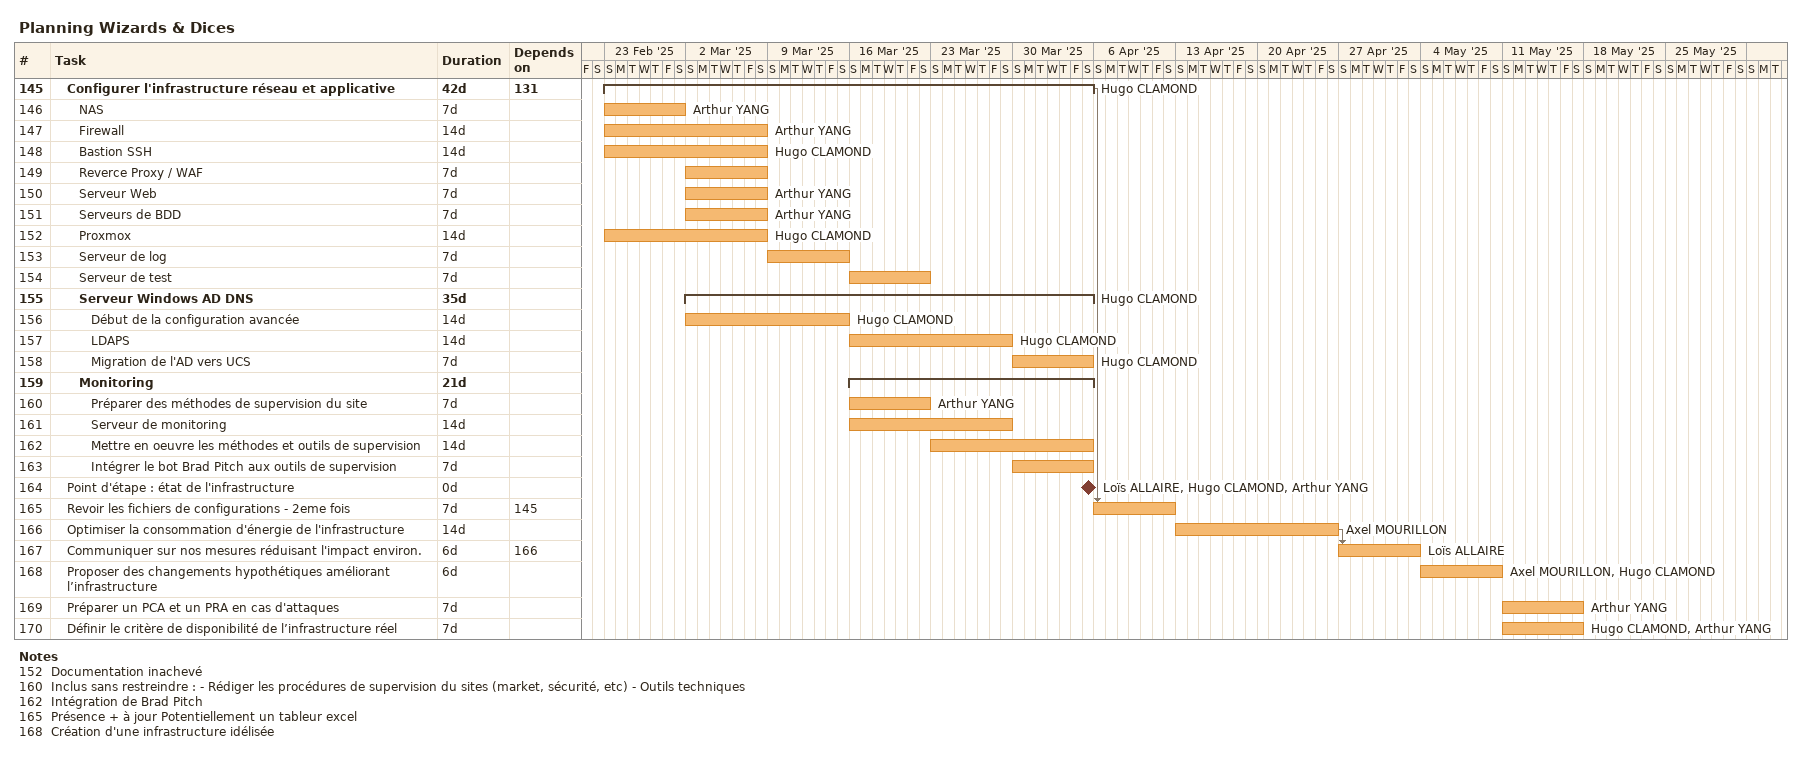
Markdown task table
Planning Wizards & Dices

| ID | Level | Task | Duration | Start | Finish | Predecessors | Resources |
|---|---|---|---|---|---|---|---|
| 145 | 2 | **Configurer l'infrastructure réseau et applicative** | 42d | 2025-02-23 | 2025-04-05 | 131 | Hugo CLAMOND |
| 146 | 3 | NAS | 7d | 2025-02-23 | 2025-03-01 |  | Arthur YANG |
| 147 | 3 | Firewall | 14d | 2025-02-23 | 2025-03-08 |  | Arthur YANG |
| 148 | 3 | Bastion SSH | 14d | 2025-02-23 | 2025-03-08 |  | Hugo CLAMOND |
| 149 | 3 | Reverce Proxy / WAF | 7d | 2025-03-02 | 2025-03-08 |  |  |
| 150 | 3 | Serveur Web | 7d | 2025-03-02 | 2025-03-08 |  | Arthur YANG |
| 151 | 3 | Serveurs de BDD | 7d | 2025-03-02 | 2025-03-08 |  | Arthur YANG |
| 152 | 3 | Proxmox | 14d | 2025-02-23 | 2025-03-08 |  | Hugo CLAMOND |
| 153 | 3 | Serveur de log | 7d | 2025-03-09 | 2025-03-15 |  |  |
| 154 | 3 | Serveur de test | 7d | 2025-03-16 | 2025-03-22 |  |  |
| 155 | 3 | **Serveur Windows AD DNS** | 35d | 2025-03-02 | 2025-04-05 |  | Hugo CLAMOND |
| 156 | 4 | Début de la configuration avancée | 14d | 2025-03-02 | 2025-03-15 |  | Hugo CLAMOND |
| 157 | 4 | LDAPS | 14d | 2025-03-16 | 2025-03-29 |  | Hugo CLAMOND |
| 158 | 4 | Migration de l'AD vers UCS | 7d | 2025-03-30 | 2025-04-05 |  | Hugo CLAMOND |
| 159 | 3 | **Monitoring** | 21d | 2025-03-16 | 2025-04-05 |  |  |
| 160 | 4 | Préparer des méthodes de supervision du site | 7d | 2025-03-16 | 2025-03-22 |  | Arthur YANG |
| 161 | 4 | Serveur de monitoring | 14d | 2025-03-16 | 2025-03-29 |  |  |
| 162 | 4 | Mettre en oeuvre les méthodes et outils de supervision | 14d | 2025-03-23 | 2025-04-05 |  |  |
| 163 | 4 | Intégrer le bot Brad Pitch aux outils de supervision | 7d | 2025-03-30 | 2025-04-05 |  |  |
| 164 | 2 | Point d'étape : état de l'infrastructure | 0d | 2025-04-05 | 2025-04-05 |  | Loïs ALLAIRE, Hugo CLAMOND, Arthur YANG |
| 165 | 2 | Revoir les fichiers de configurations - 2eme fois | 7d | 2025-04-06 | 2025-04-12 | 145 |  |
| 166 | 2 | Optimiser la consommation d'énergie de l'infrastructure | 14d | 2025-04-13 | 2025-04-26 |  | Axel MOURILLON |
| 167 | 2 | Communiquer sur nos mesures réduisant l'impact environ. | 6d | 2025-04-27 | 2025-05-03 | 166 | Loïs ALLAIRE |
| 168 | 2 | Proposer des changements hypothétiques améliorant l’infrastructure | 6d | 2025-05-04 | 2025-05-10 |  | Axel MOURILLON, Hugo CLAMOND |
| 169 | 2 | Préparer un PCA et un PRA en cas d'attaques | 7d | 2025-05-11 | 2025-05-17 |  | Arthur YANG |
| 170 | 2 | Définir le critère de disponibilité de l’infrastructure réel | 7d | 2025-05-11 | 2025-05-17 |  | Hugo CLAMOND, Arthur YANG |

Notes
- 152: Documentation inachevé
- 160: Inclus sans restreindre : - Rédiger les procédures de supervision du sites (market, sécurité, etc) - Outils techniques
- 162: Intégration de Brad Pitch
- 165: Présence + à jour Potentiellement un tableur excel
- 168: Création d'une infrastructure idélisée
